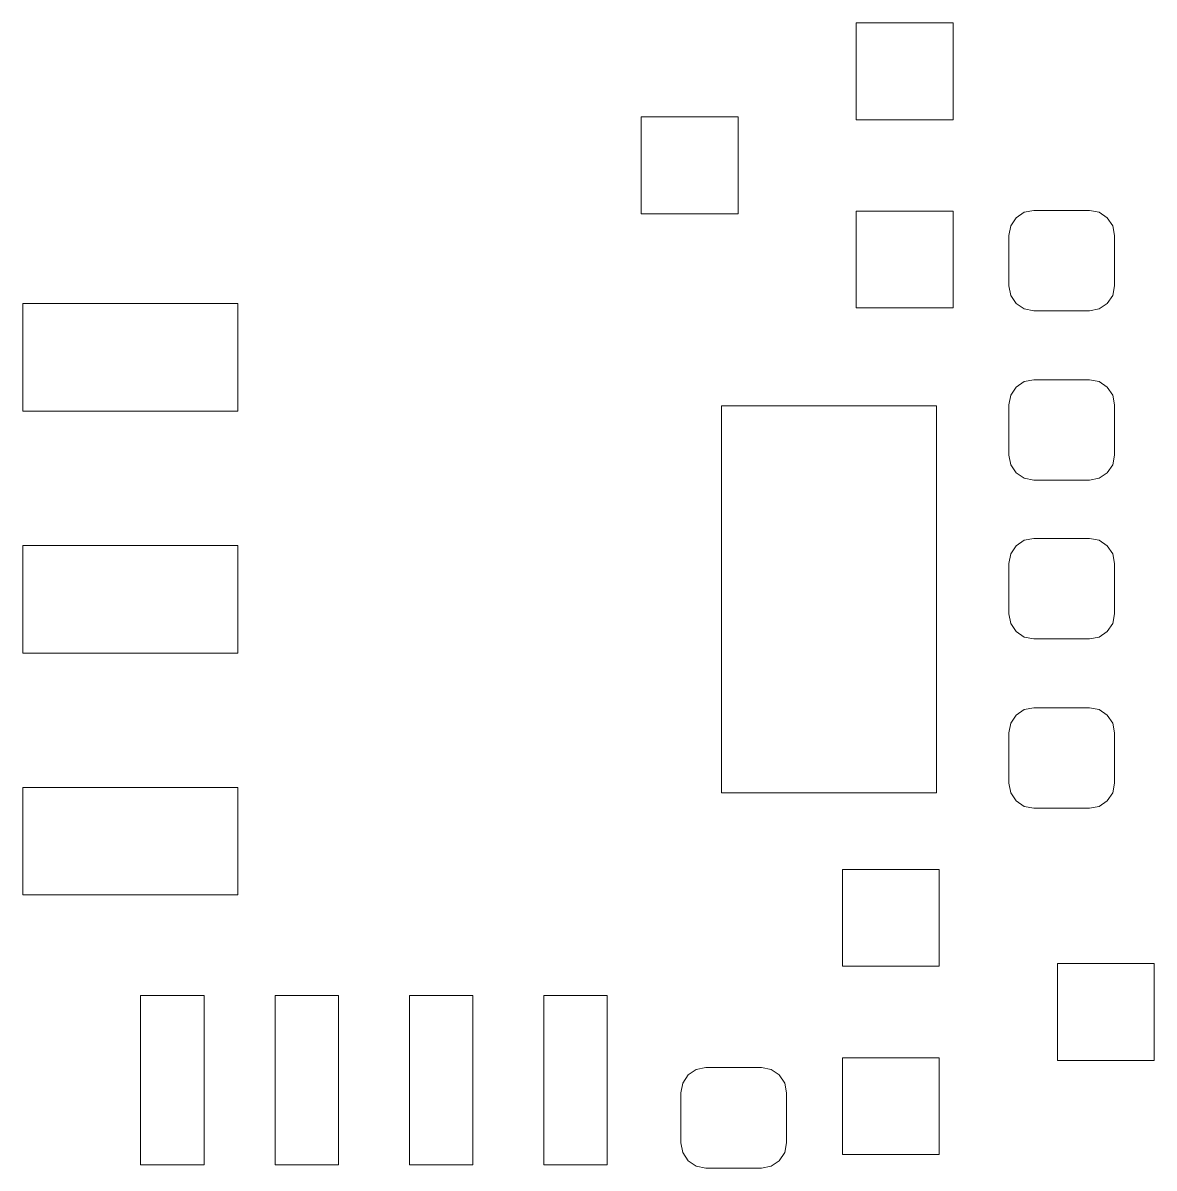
# Model space of a CAD drawing. Header units: millimetres. Extents: x -38 to 35, y -96 to 126.
# Drawn here: x 24.6 to 35.29, y 64.52 to 75.34 of the extents above; entities that cross this region are included whole.
import ezdxf

# ---------------------------------------------------------------- set-up
doc = ezdxf.new("R2010")
doc.units = ezdxf.units.MM
doc.header["$MEASUREMENT"] = 0
doc.layers.add('Layer 1', color=7, linetype='Continuous')

msp = doc.modelspace()

# ---------------------------------------------------------------- linework, layer by layer
at = {"layer": 'Layer 1', "lineweight": 9}
for points, knots in [([(33.3929, 75.3402), (33.3929, 75.3402), (32.4785, 75.3402), (32.4785, 75.3402), (32.4785, 75.3402), (32.4785, 75.3402), (32.4785, 74.4258), (32.4785, 74.4258), (32.4785, 74.4258), (32.4785, 74.4258), (33.3929, 74.4258), (33.3929, 74.4258), (33.3929, 74.4258), (33.3929, 74.4258), (33.3929, 75.3402), (33.3929, 75.3402)], [0, 0, 0, 0, 0.2, 0.2, 0.2, 0.2, 0.4, 0.4, 0.4, 0.4, 0.6, 0.6, 0.6, 0.6, 1, 1, 1, 1]), ([(31.3609, 74.4512), (31.3609, 74.4512), (30.4465, 74.4512), (30.4465, 74.4512), (30.4465, 74.4512), (30.4465, 74.4512), (30.4465, 73.5368), (30.4465, 73.5368), (30.4465, 73.5368), (30.4465, 73.5368), (31.3609, 73.5368), (31.3609, 73.5368), (31.3609, 73.5368), (31.3609, 73.5368), (31.3609, 74.4512), (31.3609, 74.4512)], [0, 0, 0, 0, 0.2, 0.2, 0.2, 0.2, 0.4, 0.4, 0.4, 0.4, 0.6, 0.6, 0.6, 0.6, 1, 1, 1, 1]), ([(33.3929, 73.5622), (33.3929, 73.5622), (32.4785, 73.5622), (32.4785, 73.5622), (32.4785, 73.5622), (32.4785, 73.5622), (32.4785, 72.6478), (32.4785, 72.6478), (32.4785, 72.6478), (32.4785, 72.6478), (33.3929, 72.6478), (33.3929, 72.6478), (33.3929, 72.6478), (33.3929, 72.6478), (33.3929, 73.5622), (33.3929, 73.5622)], [0, 0, 0, 0, 0.2, 0.2, 0.2, 0.2, 0.4, 0.4, 0.4, 0.4, 0.6, 0.6, 0.6, 0.6, 1, 1, 1, 1]), ([(34.1572, 73.569), (34.1572, 73.569), (34.0663, 73.5509), (34.0663, 73.5509), (34.0663, 73.5509), (34.0663, 73.5509), (33.9893, 73.4994), (33.9893, 73.4994), (33.9893, 73.4994), (33.9893, 73.4994), (33.9378, 73.4224), (33.9378, 73.4224), (33.9378, 73.4224), (33.9378, 73.4224), (33.9197, 73.3315), (33.9197, 73.3315), (33.9197, 73.3315), (33.9197, 73.3315), (33.9197, 72.8565), (33.9197, 72.8565), (33.9197, 72.8565), (33.9197, 72.8565), (33.9378, 72.7656), (33.9378, 72.7656), (33.9378, 72.7656), (33.9378, 72.7656), (33.9893, 72.6886), (33.9893, 72.6886), (33.9893, 72.6886), (33.9893, 72.6886), (34.0663, 72.6371), (34.0663, 72.6371), (34.0663, 72.6371), (34.0663, 72.6371), (34.1572, 72.619), (34.1572, 72.619), (34.1572, 72.619), (34.1572, 72.619), (34.6822, 72.619), (34.6822, 72.619), (34.6822, 72.619), (34.6822, 72.619), (34.7731, 72.6371), (34.7731, 72.6371), (34.7731, 72.6371), (34.7731, 72.6371), (34.8501, 72.6886), (34.8501, 72.6886), (34.8501, 72.6886), (34.8501, 72.6886), (34.9016, 72.7656), (34.9016, 72.7656), (34.9016, 72.7656), (34.9016, 72.7656), (34.9197, 72.8565), (34.9197, 72.8565), (34.9197, 72.8565), (34.9197, 72.8565), (34.9197, 73.3315), (34.9197, 73.3315), (34.9197, 73.3315), (34.9197, 73.3315), (34.9016, 73.4224), (34.9016, 73.4224), (34.9016, 73.4224), (34.9016, 73.4224), (34.8501, 73.4994), (34.8501, 73.4994), (34.8501, 73.4994), (34.8501, 73.4994), (34.7731, 73.5509), (34.7731, 73.5509), (34.7731, 73.5509), (34.7731, 73.5509), (34.6822, 73.569), (34.6822, 73.569), (34.6822, 73.569), (34.6822, 73.569), (34.1572, 73.569), (34.1572, 73.569)], [0, 0, 0, 0, 0.047619, 0.047619, 0.047619, 0.047619, 0.0952381, 0.0952381, 0.0952381, 0.0952381, 0.1428571, 0.1428571, 0.1428571, 0.1428571, 0.1904762, 0.1904762, 0.1904762, 0.1904762, 0.2380952, 0.2380952, 0.2380952, 0.2380952, 0.2857143, 0.2857143, 0.2857143, 0.2857143, 0.3333333, 0.3333333, 0.3333333, 0.3333333, 0.3809524, 0.3809524, 0.3809524, 0.3809524, 0.4285714, 0.4285714, 0.4285714, 0.4285714, 0.4761905, 0.4761905, 0.4761905, 0.4761905, 0.5238095, 0.5238095, 0.5238095, 0.5238095, 0.5714286, 0.5714286, 0.5714286, 0.5714286, 0.6190476, 0.6190476, 0.6190476, 0.6190476, 0.6666667, 0.6666667, 0.6666667, 0.6666667, 0.7142857, 0.7142857, 0.7142857, 0.7142857, 0.7619048, 0.7619048, 0.7619048, 0.7619048, 0.8095238, 0.8095238, 0.8095238, 0.8095238, 0.8571429, 0.8571429, 0.8571429, 0.8571429, 0.9047619, 0.9047619, 0.9047619, 0.9047619, 1, 1, 1, 1]), ([(26.6337, 72.688), (26.6337, 72.688), (24.6017, 72.688), (24.6017, 72.688), (24.6017, 72.688), (24.6017, 72.688), (24.6017, 71.672), (24.6017, 71.672), (24.6017, 71.672), (24.6017, 71.672), (26.6337, 71.672), (26.6337, 71.672), (26.6337, 71.672), (26.6337, 71.672), (26.6337, 72.688), (26.6337, 72.688)], [0, 0, 0, 0, 0.2, 0.2, 0.2, 0.2, 0.4, 0.4, 0.4, 0.4, 0.6, 0.6, 0.6, 0.6, 1, 1, 1, 1]), ([(34.1572, 71.969), (34.1572, 71.969), (34.0663, 71.9509), (34.0663, 71.9509), (34.0663, 71.9509), (34.0663, 71.9509), (33.9893, 71.8994), (33.9893, 71.8994), (33.9893, 71.8994), (33.9893, 71.8994), (33.9378, 71.8224), (33.9378, 71.8224), (33.9378, 71.8224), (33.9378, 71.8224), (33.9197, 71.7315), (33.9197, 71.7315), (33.9197, 71.7315), (33.9197, 71.7315), (33.9197, 71.2565), (33.9197, 71.2565), (33.9197, 71.2565), (33.9197, 71.2565), (33.9378, 71.1656), (33.9378, 71.1656), (33.9378, 71.1656), (33.9378, 71.1656), (33.9893, 71.0886), (33.9893, 71.0886), (33.9893, 71.0886), (33.9893, 71.0886), (34.0663, 71.0371), (34.0663, 71.0371), (34.0663, 71.0371), (34.0663, 71.0371), (34.1572, 71.019), (34.1572, 71.019), (34.1572, 71.019), (34.1572, 71.019), (34.6822, 71.019), (34.6822, 71.019), (34.6822, 71.019), (34.6822, 71.019), (34.7731, 71.0371), (34.7731, 71.0371), (34.7731, 71.0371), (34.7731, 71.0371), (34.8501, 71.0886), (34.8501, 71.0886), (34.8501, 71.0886), (34.8501, 71.0886), (34.9016, 71.1656), (34.9016, 71.1656), (34.9016, 71.1656), (34.9016, 71.1656), (34.9197, 71.2565), (34.9197, 71.2565), (34.9197, 71.2565), (34.9197, 71.2565), (34.9197, 71.7315), (34.9197, 71.7315), (34.9197, 71.7315), (34.9197, 71.7315), (34.9016, 71.8224), (34.9016, 71.8224), (34.9016, 71.8224), (34.9016, 71.8224), (34.8501, 71.8994), (34.8501, 71.8994), (34.8501, 71.8994), (34.8501, 71.8994), (34.7731, 71.9509), (34.7731, 71.9509), (34.7731, 71.9509), (34.7731, 71.9509), (34.6822, 71.969), (34.6822, 71.969), (34.6822, 71.969), (34.6822, 71.969), (34.1572, 71.969), (34.1572, 71.969)], [0, 0, 0, 0, 0.047619, 0.047619, 0.047619, 0.047619, 0.0952381, 0.0952381, 0.0952381, 0.0952381, 0.1428571, 0.1428571, 0.1428571, 0.1428571, 0.1904762, 0.1904762, 0.1904762, 0.1904762, 0.2380952, 0.2380952, 0.2380952, 0.2380952, 0.2857143, 0.2857143, 0.2857143, 0.2857143, 0.3333333, 0.3333333, 0.3333333, 0.3333333, 0.3809524, 0.3809524, 0.3809524, 0.3809524, 0.4285714, 0.4285714, 0.4285714, 0.4285714, 0.4761905, 0.4761905, 0.4761905, 0.4761905, 0.5238095, 0.5238095, 0.5238095, 0.5238095, 0.5714286, 0.5714286, 0.5714286, 0.5714286, 0.6190476, 0.6190476, 0.6190476, 0.6190476, 0.6666667, 0.6666667, 0.6666667, 0.6666667, 0.7142857, 0.7142857, 0.7142857, 0.7142857, 0.7619048, 0.7619048, 0.7619048, 0.7619048, 0.8095238, 0.8095238, 0.8095238, 0.8095238, 0.8571429, 0.8571429, 0.8571429, 0.8571429, 0.9047619, 0.9047619, 0.9047619, 0.9047619, 1, 1, 1, 1]), ([(33.2377, 71.7228), (33.2377, 71.7228), (31.2057, 71.7228), (31.2057, 71.7228), (31.2057, 71.7228), (31.2057, 71.7228), (31.2057, 68.0652), (31.2057, 68.0652), (31.2057, 68.0652), (31.2057, 68.0652), (33.2377, 68.0652), (33.2377, 68.0652), (33.2377, 68.0652), (33.2377, 68.0652), (33.2377, 71.7228), (33.2377, 71.7228)], [0, 0, 0, 0, 0.2, 0.2, 0.2, 0.2, 0.4, 0.4, 0.4, 0.4, 0.6, 0.6, 0.6, 0.6, 1, 1, 1, 1]), ([(34.6822, 69.519), (34.6822, 69.519), (34.7731, 69.5371), (34.7731, 69.5371), (34.7731, 69.5371), (34.7731, 69.5371), (34.8501, 69.5886), (34.8501, 69.5886), (34.8501, 69.5886), (34.8501, 69.5886), (34.9016, 69.6656), (34.9016, 69.6656), (34.9016, 69.6656), (34.9016, 69.6656), (34.9197, 69.7565), (34.9197, 69.7565), (34.9197, 69.7565), (34.9197, 69.7565), (34.9197, 70.2315), (34.9197, 70.2315), (34.9197, 70.2315), (34.9197, 70.2315), (34.9016, 70.3224), (34.9016, 70.3224), (34.9016, 70.3224), (34.9016, 70.3224), (34.8501, 70.3994), (34.8501, 70.3994), (34.8501, 70.3994), (34.8501, 70.3994), (34.7731, 70.4509), (34.7731, 70.4509), (34.7731, 70.4509), (34.7731, 70.4509), (34.6822, 70.469), (34.6822, 70.469), (34.6822, 70.469), (34.6822, 70.469), (34.1572, 70.469), (34.1572, 70.469), (34.1572, 70.469), (34.1572, 70.469), (34.0663, 70.4509), (34.0663, 70.4509), (34.0663, 70.4509), (34.0663, 70.4509), (33.9893, 70.3994), (33.9893, 70.3994), (33.9893, 70.3994), (33.9893, 70.3994), (33.9378, 70.3224), (33.9378, 70.3224), (33.9378, 70.3224), (33.9378, 70.3224), (33.9197, 70.2315), (33.9197, 70.2315), (33.9197, 70.2315), (33.9197, 70.2315), (33.9197, 69.7565), (33.9197, 69.7565), (33.9197, 69.7565), (33.9197, 69.7565), (33.9378, 69.6656), (33.9378, 69.6656), (33.9378, 69.6656), (33.9378, 69.6656), (33.9893, 69.5886), (33.9893, 69.5886), (33.9893, 69.5886), (33.9893, 69.5886), (34.0663, 69.5371), (34.0663, 69.5371), (34.0663, 69.5371), (34.0663, 69.5371), (34.1572, 69.519), (34.1572, 69.519), (34.1572, 69.519), (34.1572, 69.519), (34.6822, 69.519), (34.6822, 69.519)], [0, 0, 0, 0, 0.047619, 0.047619, 0.047619, 0.047619, 0.0952381, 0.0952381, 0.0952381, 0.0952381, 0.1428571, 0.1428571, 0.1428571, 0.1428571, 0.1904762, 0.1904762, 0.1904762, 0.1904762, 0.2380952, 0.2380952, 0.2380952, 0.2380952, 0.2857143, 0.2857143, 0.2857143, 0.2857143, 0.3333333, 0.3333333, 0.3333333, 0.3333333, 0.3809524, 0.3809524, 0.3809524, 0.3809524, 0.4285714, 0.4285714, 0.4285714, 0.4285714, 0.4761905, 0.4761905, 0.4761905, 0.4761905, 0.5238095, 0.5238095, 0.5238095, 0.5238095, 0.5714286, 0.5714286, 0.5714286, 0.5714286, 0.6190476, 0.6190476, 0.6190476, 0.6190476, 0.6666667, 0.6666667, 0.6666667, 0.6666667, 0.7142857, 0.7142857, 0.7142857, 0.7142857, 0.7619048, 0.7619048, 0.7619048, 0.7619048, 0.8095238, 0.8095238, 0.8095238, 0.8095238, 0.8571429, 0.8571429, 0.8571429, 0.8571429, 0.9047619, 0.9047619, 0.9047619, 0.9047619, 1, 1, 1, 1]), ([(26.6337, 70.402), (26.6337, 70.402), (24.6017, 70.402), (24.6017, 70.402), (24.6017, 70.402), (24.6017, 70.402), (24.6017, 69.386), (24.6017, 69.386), (24.6017, 69.386), (24.6017, 69.386), (26.6337, 69.386), (26.6337, 69.386), (26.6337, 69.386), (26.6337, 69.386), (26.6337, 70.402), (26.6337, 70.402)], [0, 0, 0, 0, 0.2, 0.2, 0.2, 0.2, 0.4, 0.4, 0.4, 0.4, 0.6, 0.6, 0.6, 0.6, 1, 1, 1, 1]), ([(34.6822, 67.919), (34.6822, 67.919), (34.7731, 67.9371), (34.7731, 67.9371), (34.7731, 67.9371), (34.7731, 67.9371), (34.8501, 67.9886), (34.8501, 67.9886), (34.8501, 67.9886), (34.8501, 67.9886), (34.9016, 68.0656), (34.9016, 68.0656), (34.9016, 68.0656), (34.9016, 68.0656), (34.9197, 68.1565), (34.9197, 68.1565), (34.9197, 68.1565), (34.9197, 68.1565), (34.9197, 68.6315), (34.9197, 68.6315), (34.9197, 68.6315), (34.9197, 68.6315), (34.9016, 68.7224), (34.9016, 68.7224), (34.9016, 68.7224), (34.9016, 68.7224), (34.8501, 68.7994), (34.8501, 68.7994), (34.8501, 68.7994), (34.8501, 68.7994), (34.7731, 68.8509), (34.7731, 68.8509), (34.7731, 68.8509), (34.7731, 68.8509), (34.6822, 68.869), (34.6822, 68.869), (34.6822, 68.869), (34.6822, 68.869), (34.1572, 68.869), (34.1572, 68.869), (34.1572, 68.869), (34.1572, 68.869), (34.0663, 68.8509), (34.0663, 68.8509), (34.0663, 68.8509), (34.0663, 68.8509), (33.9893, 68.7994), (33.9893, 68.7994), (33.9893, 68.7994), (33.9893, 68.7994), (33.9378, 68.7224), (33.9378, 68.7224), (33.9378, 68.7224), (33.9378, 68.7224), (33.9197, 68.6315), (33.9197, 68.6315), (33.9197, 68.6315), (33.9197, 68.6315), (33.9197, 68.1565), (33.9197, 68.1565), (33.9197, 68.1565), (33.9197, 68.1565), (33.9378, 68.0656), (33.9378, 68.0656), (33.9378, 68.0656), (33.9378, 68.0656), (33.9893, 67.9886), (33.9893, 67.9886), (33.9893, 67.9886), (33.9893, 67.9886), (34.0663, 67.9371), (34.0663, 67.9371), (34.0663, 67.9371), (34.0663, 67.9371), (34.1572, 67.919), (34.1572, 67.919), (34.1572, 67.919), (34.1572, 67.919), (34.6822, 67.919), (34.6822, 67.919)], [0, 0, 0, 0, 0.047619, 0.047619, 0.047619, 0.047619, 0.0952381, 0.0952381, 0.0952381, 0.0952381, 0.1428571, 0.1428571, 0.1428571, 0.1428571, 0.1904762, 0.1904762, 0.1904762, 0.1904762, 0.2380952, 0.2380952, 0.2380952, 0.2380952, 0.2857143, 0.2857143, 0.2857143, 0.2857143, 0.3333333, 0.3333333, 0.3333333, 0.3333333, 0.3809524, 0.3809524, 0.3809524, 0.3809524, 0.4285714, 0.4285714, 0.4285714, 0.4285714, 0.4761905, 0.4761905, 0.4761905, 0.4761905, 0.5238095, 0.5238095, 0.5238095, 0.5238095, 0.5714286, 0.5714286, 0.5714286, 0.5714286, 0.6190476, 0.6190476, 0.6190476, 0.6190476, 0.6666667, 0.6666667, 0.6666667, 0.6666667, 0.7142857, 0.7142857, 0.7142857, 0.7142857, 0.7619048, 0.7619048, 0.7619048, 0.7619048, 0.8095238, 0.8095238, 0.8095238, 0.8095238, 0.8571429, 0.8571429, 0.8571429, 0.8571429, 0.9047619, 0.9047619, 0.9047619, 0.9047619, 1, 1, 1, 1]), ([(26.6337, 68.116), (26.6337, 68.116), (24.6017, 68.116), (24.6017, 68.116), (24.6017, 68.116), (24.6017, 68.116), (24.6017, 67.1), (24.6017, 67.1), (24.6017, 67.1), (24.6017, 67.1), (26.6337, 67.1), (26.6337, 67.1), (26.6337, 67.1), (26.6337, 67.1), (26.6337, 68.116), (26.6337, 68.116)], [0, 0, 0, 0, 0.2, 0.2, 0.2, 0.2, 0.4, 0.4, 0.4, 0.4, 0.6, 0.6, 0.6, 0.6, 1, 1, 1, 1]), ([(32.3465, 66.4258), (32.3465, 66.4258), (33.2609, 66.4258), (33.2609, 66.4258), (33.2609, 66.4258), (33.2609, 66.4258), (33.2609, 67.3402), (33.2609, 67.3402), (33.2609, 67.3402), (33.2609, 67.3402), (32.3465, 67.3402), (32.3465, 67.3402), (32.3465, 67.3402), (32.3465, 67.3402), (32.3465, 66.4258), (32.3465, 66.4258)], [0, 0, 0, 0, 0.2, 0.2, 0.2, 0.2, 0.4, 0.4, 0.4, 0.4, 0.6, 0.6, 0.6, 0.6, 1, 1, 1, 1]), ([(34.3785, 65.5368), (34.3785, 65.5368), (35.2929, 65.5368), (35.2929, 65.5368), (35.2929, 65.5368), (35.2929, 65.5368), (35.2929, 66.4512), (35.2929, 66.4512), (35.2929, 66.4512), (35.2929, 66.4512), (34.3785, 66.4512), (34.3785, 66.4512), (34.3785, 66.4512), (34.3785, 66.4512), (34.3785, 65.5368), (34.3785, 65.5368)], [0, 0, 0, 0, 0.2, 0.2, 0.2, 0.2, 0.4, 0.4, 0.4, 0.4, 0.6, 0.6, 0.6, 0.6, 1, 1, 1, 1]), ([(30.1247, 64.5505), (30.1247, 64.5505), (30.1247, 66.1505), (30.1247, 66.1505), (30.1247, 66.1505), (30.1247, 66.1505), (29.5247, 66.1505), (29.5247, 66.1505), (29.5247, 66.1505), (29.5247, 66.1505), (29.5247, 64.5505), (29.5247, 64.5505), (29.5247, 64.5505), (29.5247, 64.5505), (30.1247, 64.5505), (30.1247, 64.5505)], [0, 0, 0, 0, 0.2, 0.2, 0.2, 0.2, 0.4, 0.4, 0.4, 0.4, 0.6, 0.6, 0.6, 0.6, 1, 1, 1, 1]), ([(31.0572, 65.469), (31.0572, 65.469), (30.9663, 65.4509), (30.9663, 65.4509), (30.9663, 65.4509), (30.9663, 65.4509), (30.8893, 65.3994), (30.8893, 65.3994), (30.8893, 65.3994), (30.8893, 65.3994), (30.8378, 65.3224), (30.8378, 65.3224), (30.8378, 65.3224), (30.8378, 65.3224), (30.8197, 65.2315), (30.8197, 65.2315), (30.8197, 65.2315), (30.8197, 65.2315), (30.8197, 64.7565), (30.8197, 64.7565), (30.8197, 64.7565), (30.8197, 64.7565), (30.8378, 64.6656), (30.8378, 64.6656), (30.8378, 64.6656), (30.8378, 64.6656), (30.8893, 64.5886), (30.8893, 64.5886), (30.8893, 64.5886), (30.8893, 64.5886), (30.9663, 64.5371), (30.9663, 64.5371), (30.9663, 64.5371), (30.9663, 64.5371), (31.0572, 64.519), (31.0572, 64.519), (31.0572, 64.519), (31.0572, 64.519), (31.5822, 64.519), (31.5822, 64.519), (31.5822, 64.519), (31.5822, 64.519), (31.6731, 64.5371), (31.6731, 64.5371), (31.6731, 64.5371), (31.6731, 64.5371), (31.7501, 64.5886), (31.7501, 64.5886), (31.7501, 64.5886), (31.7501, 64.5886), (31.8016, 64.6656), (31.8016, 64.6656), (31.8016, 64.6656), (31.8016, 64.6656), (31.8197, 64.7565), (31.8197, 64.7565), (31.8197, 64.7565), (31.8197, 64.7565), (31.8197, 65.2315), (31.8197, 65.2315), (31.8197, 65.2315), (31.8197, 65.2315), (31.8016, 65.3224), (31.8016, 65.3224), (31.8016, 65.3224), (31.8016, 65.3224), (31.7501, 65.3994), (31.7501, 65.3994), (31.7501, 65.3994), (31.7501, 65.3994), (31.6731, 65.4509), (31.6731, 65.4509), (31.6731, 65.4509), (31.6731, 65.4509), (31.5822, 65.469), (31.5822, 65.469), (31.5822, 65.469), (31.5822, 65.469), (31.0572, 65.469), (31.0572, 65.469)], [0, 0, 0, 0, 0.047619, 0.047619, 0.047619, 0.047619, 0.0952381, 0.0952381, 0.0952381, 0.0952381, 0.1428571, 0.1428571, 0.1428571, 0.1428571, 0.1904762, 0.1904762, 0.1904762, 0.1904762, 0.2380952, 0.2380952, 0.2380952, 0.2380952, 0.2857143, 0.2857143, 0.2857143, 0.2857143, 0.3333333, 0.3333333, 0.3333333, 0.3333333, 0.3809524, 0.3809524, 0.3809524, 0.3809524, 0.4285714, 0.4285714, 0.4285714, 0.4285714, 0.4761905, 0.4761905, 0.4761905, 0.4761905, 0.5238095, 0.5238095, 0.5238095, 0.5238095, 0.5714286, 0.5714286, 0.5714286, 0.5714286, 0.6190476, 0.6190476, 0.6190476, 0.6190476, 0.6666667, 0.6666667, 0.6666667, 0.6666667, 0.7142857, 0.7142857, 0.7142857, 0.7142857, 0.7619048, 0.7619048, 0.7619048, 0.7619048, 0.8095238, 0.8095238, 0.8095238, 0.8095238, 0.8571429, 0.8571429, 0.8571429, 0.8571429, 0.9047619, 0.9047619, 0.9047619, 0.9047619, 1, 1, 1, 1]), ([(32.3465, 64.6478), (32.3465, 64.6478), (33.2609, 64.6478), (33.2609, 64.6478), (33.2609, 64.6478), (33.2609, 64.6478), (33.2609, 65.5622), (33.2609, 65.5622), (33.2609, 65.5622), (33.2609, 65.5622), (32.3465, 65.5622), (32.3465, 65.5622), (32.3465, 65.5622), (32.3465, 65.5622), (32.3465, 64.6478), (32.3465, 64.6478)], [0, 0, 0, 0, 0.2, 0.2, 0.2, 0.2, 0.4, 0.4, 0.4, 0.4, 0.6, 0.6, 0.6, 0.6, 1, 1, 1, 1])]:
    msp.add_open_spline(points, degree=3, knots=knots, dxfattribs=at)
at = {"layer": 'Layer 1', "color": 250, "lineweight": 9}
for points in [[(26.3147, 64.5505), (26.3147, 64.5505), (26.3147, 66.1505), (26.3147, 66.1505), (26.3147, 66.1505), (26.3147, 66.1505), (25.7147, 66.1505), (25.7147, 66.1505), (25.7147, 66.1505), (25.7147, 66.1505), (25.7147, 64.5505), (25.7147, 64.5505), (25.7147, 64.5505), (25.7147, 64.5505), (26.3147, 64.5505), (26.3147, 64.5505)], [(27.5847, 64.5505), (27.5847, 64.5505), (27.5847, 66.1505), (27.5847, 66.1505), (27.5847, 66.1505), (27.5847, 66.1505), (26.9847, 66.1505), (26.9847, 66.1505), (26.9847, 66.1505), (26.9847, 66.1505), (26.9847, 64.5505), (26.9847, 64.5505), (26.9847, 64.5505), (26.9847, 64.5505), (27.5847, 64.5505), (27.5847, 64.5505)], [(28.8547, 64.5505), (28.8547, 64.5505), (28.8547, 66.1505), (28.8547, 66.1505), (28.8547, 66.1505), (28.8547, 66.1505), (28.2547, 66.1505), (28.2547, 66.1505), (28.2547, 66.1505), (28.2547, 66.1505), (28.2547, 64.5505), (28.2547, 64.5505), (28.2547, 64.5505), (28.2547, 64.5505), (28.8547, 64.5505), (28.8547, 64.5505)]]:
    msp.add_open_spline(points, degree=3, knots=[0, 0, 0, 0, 0.2, 0.2, 0.2, 0.2, 0.4, 0.4, 0.4, 0.4, 0.6, 0.6, 0.6, 0.6, 1, 1, 1, 1], dxfattribs=at)

doc.saveas('drawing.dxf')
